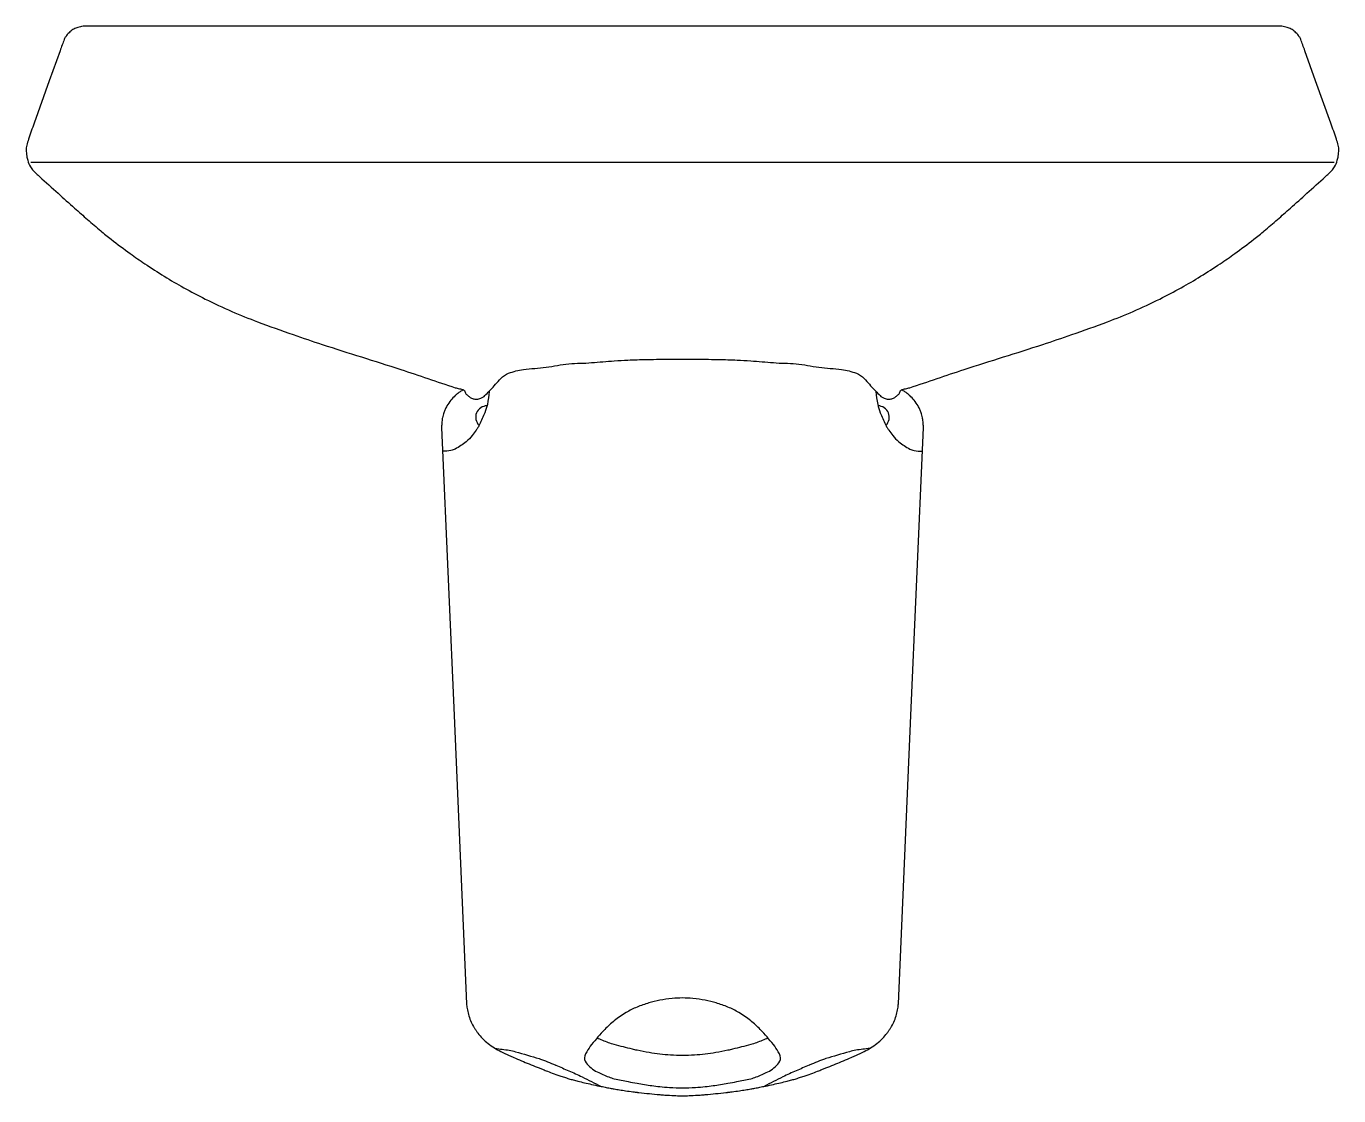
# Model space of a CAD drawing. Header units: millimetres. Extents: x -2913.24 to -2912.662, y 2951.912 to 2952.382.
import ezdxf

# ---------------------------------------------------------------- set-up
doc = ezdxf.new("R2010")
doc.units = ezdxf.units.MM
doc.header["$LTSCALE"] = 10
doc.layers.add('banheiro_louças', color=2, linetype='Continuous')

msp = doc.modelspace()

# ---------------------------------------------------------------- linework, layer by layer
at = {"layer": 'banheiro_louças'}
for points in [[(-2912.95103, 2952.38202), (-2913.00253, 2952.38202), (-2913.0833, 2952.38202), (-2913.16302, 2952.38202), (-2913.21399, 2952.38202, 0.045614), (-2913.2154, 2952.38189, 0.029042), (-2913.21755, 2952.38136, 0.067376), (-2913.21928, 2952.38056, 0.059162), (-2913.22095, 2952.37919, 0.036838), (-2913.22242, 2952.37742, 0.064745), (-2913.22304, 2952.37626, 0.00213), (-2913.22397, 2952.37378, 0.002089), (-2913.22489, 2952.37123), (-2913.22963, 2952.35802), (-2913.23632, 2952.33935, 0.00487), (-2913.23876, 2952.33232, 0.013206), (-2913.23956, 2952.3297, 0.054668), (-2913.23975, 2952.32853, 0.028809), (-2913.23974, 2952.32629, 0.031362), (-2913.23956, 2952.32485, 0.02458), (-2913.23913, 2952.32304, 0.051955), (-2913.23794, 2952.32014, 0.076735), (-2913.23666, 2952.31845, 0.004029), (-2913.23525, 2952.3171, 0.004307), (-2913.23391, 2952.31586, 0.001274), (-2913.22579, 2952.30852, 0.001431), (-2913.21853, 2952.30202, 0.002832), (-2913.21279, 2952.29697, 0.002848), (-2913.20703, 2952.29202, 0.012165), (-2913.20244, 2952.28831, 0.006823), (-2913.19403, 2952.28202, 0.010101), (-2913.18764, 2952.27757, 0.007675), (-2913.17903, 2952.27202, 0.012552), (-2913.17051, 2952.267, 0.011576), (-2913.16103, 2952.26202, 0.012668), (-2913.14934, 2952.25658, 0.013378), (-2913.13803, 2952.25202, 0.00479), (-2913.12233, 2952.24634, 0.005921), (-2913.10953, 2952.24202, 0.002561), (-2913.09228, 2952.23652, -0.002818), (-2913.07503, 2952.23102, -0.003732), (-2913.06303, 2952.22702, 0.003212), (-2913.05103, 2952.22302, 0.024103), (-2913.0492, 2952.22252, -0.071001), (-2913.04737, 2952.22202, -0.229708), (-2913.04681, 2952.22136, 0.129768), (-2913.04608, 2952.22008, 0.040582), (-2913.04493, 2952.21908, 0.047847), (-2913.04382, 2952.21842, 0.075024), (-2913.04242, 2952.218, 0.078333), (-2913.04103, 2952.21802, 0.061532), (-2913.03942, 2952.2185, 0.081137), (-2913.03836, 2952.21919, 0.011108), (-2913.03753, 2952.21998, 0.004408), (-2913.03553, 2952.22202, 0.018214), (-2913.03328, 2952.22452, -0.024226), (-2913.03103, 2952.22702, -0.102616), (-2913.02753, 2952.22933, -0.063749), (-2913.02103, 2952.23102, -0.013094), (-2913.01603, 2952.23152, 0.018118), (-2913.01103, 2952.23202, 0.006495), (-2913.00603, 2952.23277, -0.03091), (-2913.00103, 2952.23352, -0.018568), (-2912.99603, 2952.23377, 0.011464), (-2912.99103, 2952.23402, 0.003473), (-2912.98603, 2952.23442, -0.007464), (-2912.98103, 2952.23482, -0.003736), (-2912.97502, 2952.23516, -0.005613), (-2912.97103, 2952.23532, -0.001877), (-2912.96659, 2952.23542, -0.001499), (-2912.96103, 2952.23552, -0.001), (-2912.95388, 2952.2356, -0.0025), (-2912.95103, 2952.23562, -0.0025), (-2912.94817, 2952.2356, -0.001), (-2912.94103, 2952.23552, -0.001499), (-2912.93547, 2952.23542, -0.001877), (-2912.93103, 2952.23532, -0.005613), (-2912.92703, 2952.23516, -0.003736), (-2912.92103, 2952.23482, -0.007464), (-2912.91603, 2952.23442, 0.003473), (-2912.91103, 2952.23402, 0.011464), (-2912.90603, 2952.23377, -0.018568), (-2912.90103, 2952.23352, -0.03091), (-2912.89603, 2952.23277, 0.006495), (-2912.89103, 2952.23202, 0.018118), (-2912.88603, 2952.23152, -0.013094), (-2912.88103, 2952.23102, -0.063749), (-2912.87453, 2952.22933, -0.102616), (-2912.87103, 2952.22702, -0.024226), (-2912.86878, 2952.22452, 0.018214), (-2912.86653, 2952.22202, 0.004408), (-2912.86452, 2952.21998, 0.011108), (-2912.8637, 2952.21919, 0.081137), (-2912.86263, 2952.2185, 0.061532), (-2912.86103, 2952.21802, 0.078333), (-2912.85963, 2952.218, 0.075024), (-2912.85824, 2952.21842, 0.047847), (-2912.85712, 2952.21908, 0.040582), (-2912.85597, 2952.22008, 0.129768), (-2912.85524, 2952.22136, -0.229708), (-2912.85468, 2952.22202, -0.071001), (-2912.85285, 2952.22252, 0.024103), (-2912.85103, 2952.22302, 0.003212), (-2912.83903, 2952.22702, -0.003732), (-2912.82703, 2952.23102, -0.002818), (-2912.80978, 2952.23652, 0.002561), (-2912.79253, 2952.24202, 0.005921), (-2912.77973, 2952.24634, 0.00479), (-2912.76403, 2952.25202, 0.013378), (-2912.75271, 2952.25658, 0.012668), (-2912.74103, 2952.26202, 0.011576), (-2912.73154, 2952.267, 0.012552), (-2912.72303, 2952.27202, 0.007675), (-2912.71442, 2952.27757, 0.010101), (-2912.70803, 2952.28202, 0.006823), (-2912.69961, 2952.28831, 0.012165), (-2912.69503, 2952.29202, 0.002848), (-2912.68926, 2952.29697, 0.002832), (-2912.68353, 2952.30202, 0.001431), (-2912.67626, 2952.30852, 0.001274), (-2912.66814, 2952.31586, 0.004307), (-2912.6668, 2952.3171, 0.004029), (-2912.6654, 2952.31845, 0.076735), (-2912.66411, 2952.32014, 0.051955), (-2912.66292, 2952.32304, 0.02458), (-2912.66249, 2952.32485, 0.031362), (-2912.66231, 2952.32629, 0.028809), (-2912.6623, 2952.32853, 0.054668), (-2912.66249, 2952.3297, 0.013206), (-2912.6633, 2952.33232, 0.00487), (-2912.66574, 2952.33935), (-2912.67243, 2952.35802), (-2912.67716, 2952.37123, 0.002089), (-2912.67809, 2952.37378, 0.00213), (-2912.67901, 2952.37626, 0.064745), (-2912.67963, 2952.37742, 0.036838), (-2912.6811, 2952.37919, 0.059162), (-2912.68277, 2952.38056, 0.067376), (-2912.6845, 2952.38136, 0.029042), (-2912.68666, 2952.38189, 0.045614), (-2912.68807, 2952.38202), (-2912.73904, 2952.38202), (-2912.81875, 2952.38202), (-2912.89953, 2952.38202)], [(-2912.95103, 2951.91502, 0.01249), (-2912.94531, 2951.91516, 0.016594), (-2912.94103, 2951.91552, 0.008141), (-2912.93759, 2951.91597, 0.004241), (-2912.93103, 2951.91702, 0.007886), (-2912.92715, 2951.91773, 0.004968), (-2912.92103, 2951.91902, 0.040832), (-2912.91855, 2951.91978, 0.019159), (-2912.91353, 2951.92202, 0.112393), (-2912.90858, 2951.92603, 0.246911), (-2912.90803, 2951.92902, 0.059599), (-2912.90887, 2951.9309, 0.032313), (-2912.91103, 2951.93402, 0.022851), (-2912.91681, 2951.94067, 0.035362), (-2912.92103, 2951.94452, 0.032005), (-2912.92624, 2951.94812, 0.037975), (-2912.93103, 2951.95052, 0.024289), (-2912.93622, 2951.95235, 0.02705), (-2912.94103, 2951.95352, 0.020907), (-2912.94644, 2951.95429, 0.024922), (-2912.95103, 2951.95452, 0.024922), (-2912.95561, 2951.95429, 0.020907), (-2912.96103, 2951.95352, 0.02705), (-2912.96583, 2951.95235, 0.024289), (-2912.97103, 2951.95052, 0.037975), (-2912.97581, 2951.94812, 0.032005), (-2912.98103, 2951.94452, 0.035362), (-2912.98524, 2951.94067, 0.022851), (-2912.99103, 2951.93402, 0.032313), (-2912.99318, 2951.9309, 0.059599), (-2912.99403, 2951.92902, 0.246911), (-2912.99348, 2951.92603, 0.112393), (-2912.98853, 2951.92202, 0.019159), (-2912.9835, 2951.91978, 0.040832), (-2912.98103, 2951.91902, 0.004968), (-2912.9749, 2951.91773, 0.007886), (-2912.97103, 2951.91702, 0.004241), (-2912.96446, 2951.91597, 0.008141), (-2912.96103, 2951.91552, 0.016594), (-2912.95674, 2951.91516, 0.01249)]]:
    msp.add_lwpolyline(points, format="xyb", close=True, dxfattribs=at)
msp.add_lwpolyline([(-2912.66427, 2952.32202), (-2912.95103, 2952.32202), (-2913.23779, 2952.32202)], dxfattribs=at)
for points in [[(-2913.04743, 2952.22204, 0.025745), (-2913.0489, 2952.22122, 0.035878), (-2913.04988, 2952.22051, 0.003386), (-2913.05064, 2952.21986, 0.006543), (-2913.05103, 2952.21952, 0.038795), (-2913.05295, 2952.21746, 0.036414), (-2913.05466, 2952.21499, 0.024558), (-2913.05549, 2952.21339, 0.030014), (-2913.05603, 2952.21202, 0.024419), (-2913.05662, 2952.20982, 0.031082), (-2913.05689, 2952.20806, 0.008845), (-2913.05702, 2952.20619, 0.024507), (-2913.05703, 2952.20552), (-2913.05399, 2952.13544), (-2913.05153, 2952.07877), (-2913.04603, 2951.95202, 0.031021), (-2913.04581, 2951.94995, 0.023543), (-2913.04523, 2951.94729, 0.033518), (-2913.0443, 2951.94458, 0.033537), (-2913.04303, 2951.94202, 0.003544), (-2913.04241, 2951.94098, 0.009307), (-2913.04216, 2951.94059, 0.011229), (-2913.04188, 2951.94018, 0.003823), (-2913.04103, 2951.93902, 0.034697), (-2913.03907, 2951.93674, 0.031022), (-2913.03656, 2951.9345, 0.02615), (-2913.0338, 2951.93256, 0.02779), (-2913.03103, 2951.93102, 0.003703), (-2913.0273, 2951.92925, 0.006982), (-2913.02531, 2951.92835, 0.00087), (-2913.02188, 2951.92688, 0.003493), (-2913.02103, 2951.92652, 0.001801), (-2913.01764, 2951.92514, 0.001733), (-2913.01411, 2951.92373, 0.000798), (-2913.01269, 2951.92317, 0.000682), (-2913.01103, 2951.92252, 0.004797), (-2913.00837, 2951.92151, 0.003878), (-2913.00506, 2951.92033, 0.005424), (-2913.00301, 2951.91964, 0.005678), (-2913.00103, 2951.91902, 0.005785), (-2912.9991, 2951.91846, 0.005492), (-2912.99706, 2951.91793, 0.004299), (-2912.99418, 2951.91723, 0.003957), (-2912.99103, 2951.91652, 0.001991), (-2912.98748, 2951.91576, 0.00297), (-2912.98509, 2951.91528, 0.002068), (-2912.98289, 2951.91486, 0.002447), (-2912.98103, 2951.91452, 0.003617), (-2912.97876, 2951.91413, 0.003026), (-2912.97605, 2951.91371, 0.003092), (-2912.97281, 2951.91324, 0.005621), (-2912.97103, 2951.91302, 0.000532), (-2912.97072, 2951.91298, 0.00029), (-2912.97017, 2951.91292, 0.003107), (-2912.96559, 2951.91244, 0.003114), (-2912.96103, 2951.91202, 0.003099), (-2912.95999, 2951.91193, 0.001334), (-2912.95759, 2951.91176, 0.007689), (-2912.95398, 2951.91157, 0.009389), (-2912.95103, 2951.91152, 0.009389), (-2912.94807, 2951.91157, 0.007689), (-2912.94446, 2951.91176, 0.001334), (-2912.94206, 2951.91193, 0.003099), (-2912.94103, 2951.91202, 0.003114), (-2912.93646, 2951.91244, 0.003107), (-2912.93189, 2951.91292, 0.00029), (-2912.93133, 2951.91298, 0.000532), (-2912.93103, 2951.91302, 0.005621), (-2912.92924, 2951.91324, 0.003092), (-2912.926, 2951.91371, 0.003026), (-2912.92329, 2951.91413, 0.003617), (-2912.92103, 2951.91452, 0.002447), (-2912.91916, 2951.91486, 0.002068), (-2912.91696, 2951.91528, 0.00297), (-2912.91457, 2951.91576, 0.001991), (-2912.91103, 2951.91652, 0.003957), (-2912.90788, 2951.91723, 0.004299), (-2912.90499, 2951.91793, 0.005492), (-2912.90295, 2951.91846, 0.005785), (-2912.90103, 2951.91902, 0.005678), (-2912.89905, 2951.91964, 0.005424), (-2912.89699, 2951.92033, 0.003878), (-2912.89368, 2951.92151, 0.004797), (-2912.89103, 2951.92252, 0.000682), (-2912.88936, 2951.92317, 0.000798), (-2912.88794, 2951.92373, 0.001733), (-2912.88441, 2951.92514, 0.001801), (-2912.88103, 2951.92652, 0.003493), (-2912.88017, 2951.92688, 0.00087), (-2912.87674, 2951.92835, 0.006982), (-2912.87475, 2951.92925, 0.003703), (-2912.87103, 2951.93102, 0.02779), (-2912.86825, 2951.93256, 0.02615), (-2912.86549, 2951.9345, 0.031022), (-2912.86299, 2951.93674, 0.034697), (-2912.86103, 2951.93902, 0.003823), (-2912.86017, 2951.94018, 0.011229), (-2912.85989, 2951.94059, 0.009307), (-2912.85964, 2951.94098, 0.003544), (-2912.85903, 2951.94202, 0.033537), (-2912.85775, 2951.94458, 0.033518), (-2912.85683, 2951.94729, 0.023543), (-2912.85624, 2951.94995, 0.031021), (-2912.85603, 2951.95202), (-2912.85053, 2952.07877), (-2912.84807, 2952.13544), (-2912.84503, 2952.20552, 0.024507), (-2912.84503, 2952.20619, 0.008845), (-2912.84517, 2952.20806, 0.031082), (-2912.84544, 2952.20982, 0.024419), (-2912.84603, 2952.21202, 0.030014), (-2912.84656, 2952.21339, 0.024558), (-2912.8474, 2952.21499, 0.036414), (-2912.8491, 2952.21746, 0.038795), (-2912.85103, 2952.21952, 0.006543), (-2912.85141, 2952.21986, 0.003386), (-2912.85217, 2952.22051, 0.035878), (-2912.85315, 2952.22122, 0.025745), (-2912.85462, 2952.22204)], [(-2913.03615, 2952.22138, -0.033371), (-2913.0369, 2952.21565, -0.051665), (-2913.03803, 2952.21202, -0.007134), (-2913.04034, 2952.20682, -0.0276), (-2913.04103, 2952.20552, -0.01937), (-2913.04183, 2952.20429, -0.010013), (-2913.04353, 2952.20202, -0.059007), (-2913.04627, 2952.19924, -0.040016), (-2913.05103, 2952.19602, -0.087626), (-2913.05289, 2952.19536, -0.04674), (-2913.05657, 2952.19509)], [(-2912.86591, 2952.22138, 0.033371), (-2912.86515, 2952.21565, 0.051665), (-2912.86403, 2952.21202, 0.007134), (-2912.86172, 2952.20682, 0.0276), (-2912.86103, 2952.20552, 0.01937), (-2912.86022, 2952.20429, 0.010013), (-2912.85853, 2952.20202, 0.059007), (-2912.85579, 2952.19924, 0.040016), (-2912.85103, 2952.19602, 0.087626), (-2912.84916, 2952.19536, 0.04674), (-2912.84548, 2952.19509)], [(-2912.91339, 2951.93688, -0.012569), (-2912.91849, 2951.93482, -0.025951), (-2912.92103, 2951.93402, -0.002503), (-2912.92899, 2951.93198, -0.00988), (-2912.93103, 2951.93152, -0.009268), (-2912.93636, 2951.93051, -0.010659), (-2912.94103, 2951.92982, -0.016459), (-2912.94578, 2951.92937, -0.014983), (-2912.95103, 2951.92922, -0.014983), (-2912.95627, 2951.92937, -0.016459), (-2912.96103, 2951.92982, -0.010659), (-2912.96569, 2951.93051, -0.009268), (-2912.97103, 2951.93152, -0.00988), (-2912.97306, 2951.93198, -0.002503), (-2912.98103, 2951.93402, -0.025951), (-2912.98357, 2951.93482, -0.012569), (-2912.98867, 2951.93688)], [(-2913.03345, 2951.93233, -0.014191), (-2913.0273, 2951.93153, -0.030391), (-2913.02447, 2951.9309, -0.003893), (-2913.01405, 2951.92783, -0.02138), (-2913.01218, 2951.92717, -0.001354), (-2913.00861, 2951.92574, -0.003085), (-2913.00705, 2951.92509, -0.001952), (-2913.00675, 2951.92496, -0.000102), (-2913.00103, 2951.9225, -0.012021), (-2912.99515, 2951.91981, -0.00853), (-2912.98704, 2951.91567)], [(-2912.86861, 2951.93233, 0.014191), (-2912.87475, 2951.93153, 0.030391), (-2912.87758, 2951.9309, 0.003893), (-2912.88801, 2951.92783, 0.02138), (-2912.88988, 2951.92717, 0.001354), (-2912.89344, 2951.92574, 0.003085), (-2912.895, 2951.92509, 0.001952), (-2912.8953, 2951.92496, 0.000102), (-2912.90103, 2951.9225, 0.012021), (-2912.9069, 2951.91981, 0.00853), (-2912.91501, 2951.91567)]]:
    msp.add_lwpolyline(points, format="xyb", dxfattribs=at)
for centre, start, end in [((-2913.03703, 2952.21002), 90.13138, 225.69482), ((-2912.86503, 2952.21002), 314.30518, 89.86862)]:
    msp.add_arc(centre, 0.005, start, end, dxfattribs=at)

doc.saveas('drawing.dxf')
